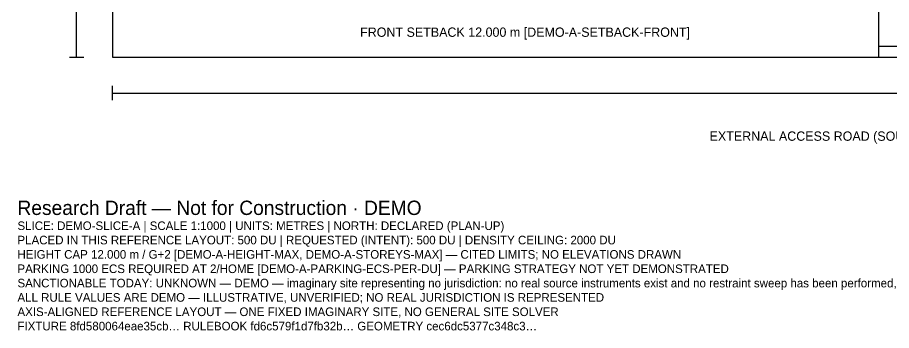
# Model space of a CAD drawing. Header units: metres. Extents: x -33 to 460, y -76 to 440.
# Drawn here: x -26.5 to 217.1, y -76.2 to 11.1 of the extents above; entities that cross this region are included whole.
import ezdxf
from ezdxf.enums import TextEntityAlignment as Align

# ---------------------------------------------------------------- set-up
doc = ezdxf.new("R2010")
doc.units = ezdxf.units.M
for name, color, linetype in [('ANNOTATION', 7, 'CONTINUOUS'), ('DIMENSION', 2, 'CONTINUOUS'), ('GATE', 6, 'CONTINUOUS'), ('ROAD-PRIMARY', 8, 'CONTINUOUS'), ('SITE', 7, 'CONTINUOUS')]:
    doc.layers.add(name, color=color, linetype=linetype)

msp = doc.modelspace()

# ---------------------------------------------------------------- linework, layer by layer
at = {"layer": 'DIMENSION'}
for points in [[(-10, 0), (-10, 440)], [(-12, 0), (-8, 0)], [(0, -12), (0, -8)], [(0, -10), (460, -10)]]:
    msp.add_lwpolyline(points, dxfattribs=at)
at = {"layer": 'GATE'}
msp.add_lwpolyline([(213.5, 0), (246.5, 0), (246.5, 3), (213.5, 3)], close=True, dxfattribs=at)
at = {"layer": 'ROAD-PRIMARY'}
msp.add_lwpolyline([(213.5, 0), (225.5, 0), (225.5, 422), (213.5, 422)], close=True, dxfattribs=at)
at = {"layer": 'SITE'}
msp.add_lwpolyline([(0, 0), (460, 0), (460, 440), (0, 440)], close=True, dxfattribs=at)

# ---------------------------------------------------------------- texts
at = {"layer": 'ANNOTATION'}
for s, height, p in [('Research Draft — Not for Construction · DEMO', 4, (-26.5, -42)), ('SLICE: DEMO-SLICE-A | SCALE 1:1000 | UNITS: METRES | NORTH: DECLARED (PLAN-UP)', 2.4, (-26.5, -47)), ('PLACED IN THIS REFERENCE LAYOUT: 500 DU | REQUESTED (INTENT): 500 DU | DENSITY CEILING: 2000 DU', 2.4, (-26.5, -51)), ('HEIGHT CAP 12.000 m / G+2 [DEMO-A-HEIGHT-MAX, DEMO-A-STOREYS-MAX] — CITED LIMITS; NO ELEVATIONS DRAWN', 2.4, (-26.5, -55)), ('PARKING 1000 ECS REQUIRED AT 2/HOME [DEMO-A-PARKING-ECS-PER-DU] — PARKING STRATEGY NOT YET DEMONSTRATED', 2.4, (-26.5, -59)), ('SANCTIONABLE TODAY: UNKNOWN — DEMO — imaginary site representing no jurisdiction: no real source instruments exist and no restraint sweep has been performed, so sanctionability cannot be assessed and no sanctionable-today claim is supportable.', 2.4, (-26.5, -63)), ('ALL RULE VALUES ARE DEMO — ILLUSTRATIVE, UNVERIFIED; NO REAL JURISDICTION IS REPRESENTED', 2.4, (-26.5, -67)), ('AXIS-ALIGNED REFERENCE LAYOUT — ONE FIXED IMAGINARY SITE, NO GENERAL SITE SOLVER', 2.4, (-26.5, -71)), ('FIXTURE 8fd580064eae35cb… RULEBOOK fd6c579f1d7fb32b… GEOMETRY cec6dc5377c348c3…', 2.4, (-26.5, -75))]:
    msp.add_text(s, height=height, dxfattribs=at).set_placement(p, align=Align.MIDDLE_LEFT)
at = {"layer": 'DIMENSION'}
for s, p in [('FRONT SETBACK 12.000 m [DEMO-A-SETBACK-FRONT]', (115, 7)), ('EXTERNAL ACCESS ROAD (SOUTH) 30.000 m — DECLARED FIXTURE INPUT', (230, -22))]:
    msp.add_text(s, height=2.6, dxfattribs=at).set_placement(p, align=Align.MIDDLE_CENTER)

doc.saveas('drawing.dxf')
